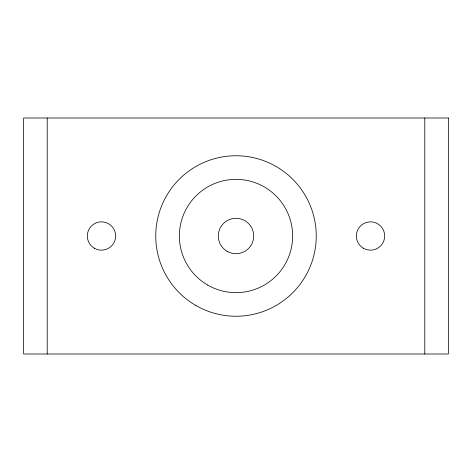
<?xml version="1.0" encoding="UTF-8"?>
<svg xmlns="http://www.w3.org/2000/svg" width="472" height="472" viewBox="0 0 472 472"><rect width="100%" height="100%" fill="white"/><g stroke="black" fill="none" stroke-linecap="round" stroke-linejoin="round"><path stroke-width="0.71" d="M424.8 118L424.8 354M47.2 118L47.2 354M448.4 118L23.6 118L23.6 354L448.4 354L448.4 118M195.88 305.49A80.24 80.24 0 0 0 316.24 236A80.24 80.24 0 0 0 195.88 166.51A80.24 80.24 0 0 0 195.88 305.49M207.68 285.053A56.64 56.64 0 0 0 292.64 236A56.64 56.64 0 0 0 207.68 186.947A56.64 56.64 0 0 0 207.68 285.053M227.15 251.328A17.7 17.7 0 0 0 253.7 236A17.7 17.7 0 0 0 227.15 220.672A17.7 17.7 0 0 0 227.15 251.328M94.4 248.26A14.16 14.16 0 0 0 115.64 236A14.16 14.16 0 0 0 94.4 223.74A14.16 14.16 0 0 0 94.4 248.26M363.44 248.26A14.16 14.16 0 0 0 384.68 236A14.16 14.16 0 0 0 363.44 223.74A14.16 14.16 0 0 0 363.44 248.26"/></g></svg>
